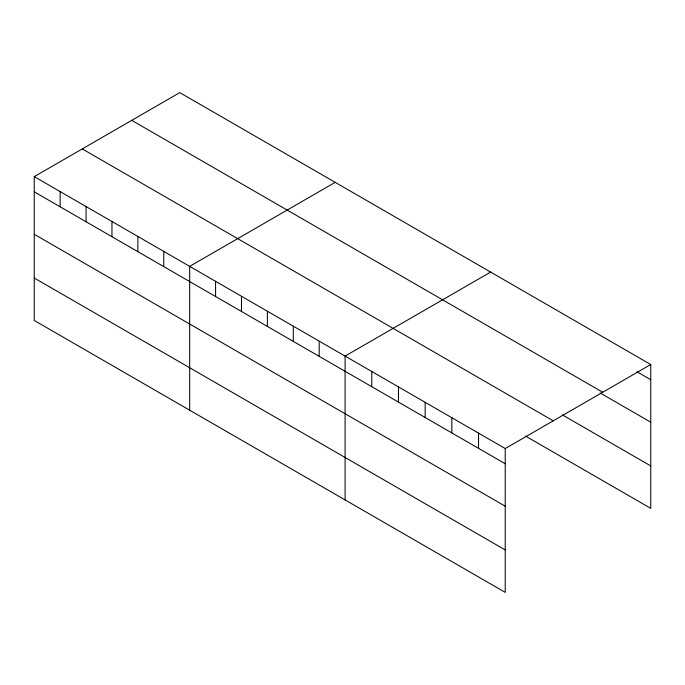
<?xml version="1.0" encoding="UTF-8"?>
<svg xmlns="http://www.w3.org/2000/svg" width="685" height="685" viewBox="0 0 685 685"><rect width="100%" height="100%" fill="white"/><g stroke="black" fill="none" stroke-linecap="round" stroke-linejoin="round"><path stroke-width="1.03" d="M34.25 176.636L505.23 448.547L505.23 592.379L34.25 320.469L34.25 176.636L179.77 92.621L650.75 364.531L650.75 508.364L525.592 436.105M335.196 182.347L189.677 266.362L189.677 410.204M490.614 272.082L345.094 356.097L345.094 499.93M505.23 448.547L650.75 364.531M636.947 371.758L650.75 379.73M131.751 120.346L602.731 392.257M600.137 392.959L650.75 422.183M562.402 414.913L650.75 465.92M82.268 148.91L553.249 420.821M34.25 191.834L505.23 463.745M34.25 234.279L505.23 506.198M34.25 278.016L505.23 549.935M478.541 433.143L478.541 448.341M451.852 417.73L451.852 432.929M425.162 402.326L425.162 417.525M398.473 386.914L398.473 402.112M371.784 371.51L371.784 386.708M319.193 341.147L319.193 356.346M293.291 326.188L293.291 341.387M267.381 311.23L267.381 326.428M241.48 296.28L241.48 311.478M215.578 281.321L215.578 296.519M163.766 251.412L163.766 266.611M137.865 236.453L137.865 251.652M111.963 221.503L111.963 236.702M86.062 206.545L86.062 221.743M60.152 191.586L60.152 206.784"/></g></svg>
